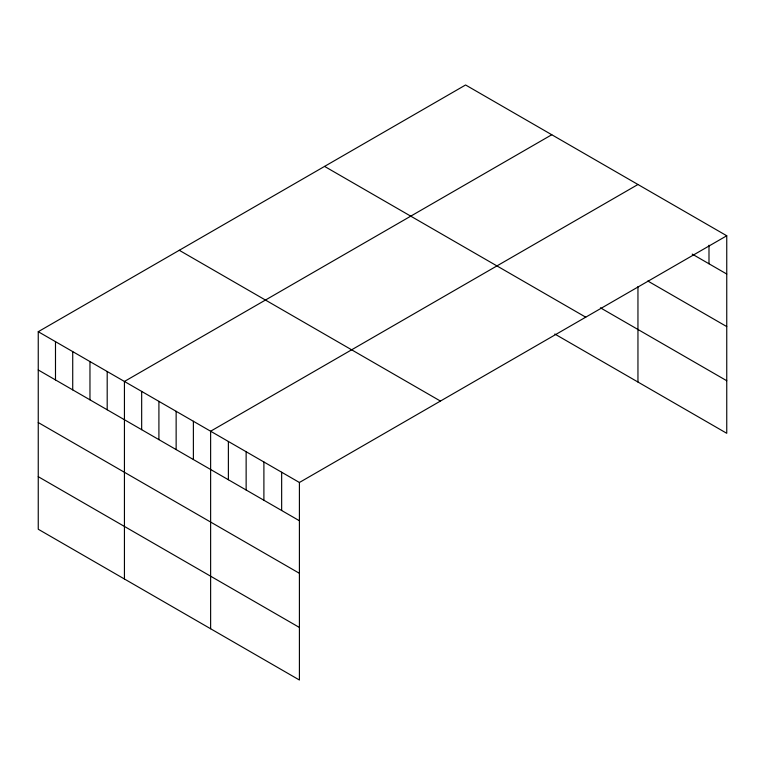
<?xml version="1.0" encoding="UTF-8"?>
<svg xmlns="http://www.w3.org/2000/svg" width="765" height="765" viewBox="0 0 765 765"><rect width="100%" height="100%" fill="white"/><g stroke="black" fill="none" stroke-linecap="round" stroke-linejoin="round"><path stroke-width="1.15" d="M726.75 235.763L299.411 482.486L299.411 680.018L38.25 529.237L38.25 331.704L465.589 84.982L726.75 235.763L726.75 433.296L554.807 334.028M551.766 134.745L124.437 381.458L124.437 578.99M637.953 184.499L210.624 431.221L210.624 628.754M692.22 254.095L726.75 274.033M647.821 281.023L726.75 326.588M600.439 307.817L726.75 380.741M324.561 166.397L585.732 317.179M179.268 250.289L440.439 401.07M38.25 331.704L299.411 482.486M38.25 369.973L299.411 520.755M38.25 422.529L299.411 573.31M38.25 476.681L299.411 627.463M708.992 245.23L708.992 263.782M637.953 286.607L637.953 382.031M281.654 472.235L281.654 510.504M263.896 461.974L263.896 500.243M246.139 451.723L246.139 489.992M228.381 441.472L228.381 479.741M193.382 421.266L193.382 459.536M176.141 411.312L176.141 449.581M158.91 401.367L158.91 439.636M141.668 391.412L141.668 429.681M107.196 371.513L107.196 409.772M89.964 361.558L89.964 399.827M72.723 351.604L72.723 389.873M55.491 341.659L55.491 379.918"/></g></svg>
